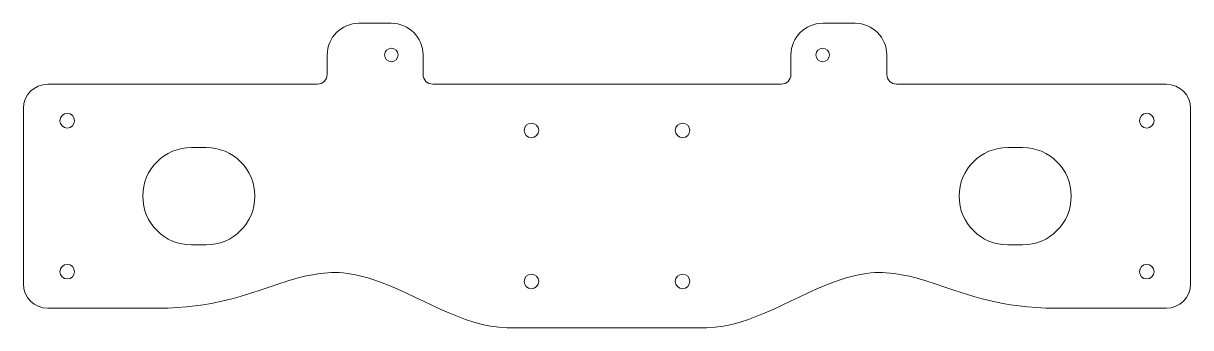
# Model space of a CAD drawing. Header units: millimetres. Extents: x 0 to 240, y 0 to 63.
import ezdxf

# ---------------------------------------------------------------- set-up
doc = ezdxf.new("R2010")
doc.units = ezdxf.units.MM

msp = doc.modelspace()

# ---------------------------------------------------------------- linework, layer by layer
at = {"color": 7, "linetype": 'Continuous', "lineweight": 15}
for p, q in [((75.5, 62.5), (68.84, 62.5)), ((164, 62.5), (170.66, 62.5)), ((62.34, 56), (62.34, 52)), ((82, 52), (82, 56)), ((157.5, 52), (157.5, 56)), ((177.16, 56), (177.16, 52)), ((60.34, 50), (5, 50)), ((155.5, 50), (84, 50)), ((234.5, 50), (179.16, 50)), ((0, 45), (0, 9)), ((239.5, 45), (239.5, 9)), ((34.5, 37), (37.5, 37)), ((205, 37), (202, 37)), ((37.5, 17), (34.5, 17)), ((202, 17), (205, 17)), ((5, 4), (27.66, 4)), ((234.5, 4), (211.84, 4)), ((99.26, 0), (140.24, 0))]:
    msp.add_line(p, q, dxfattribs=at)
for centre, radius in [((75.5, 56), 1.4), ((164, 56), 1.4), ((9, 42.5), 1.5), ((230.5, 42.5), 1.5), ((104.25, 40.5), 1.5), ((135.25, 40.5), 1.5), ((9, 11.5), 1.5), ((230.5, 11.5), 1.5), ((104.25, 9.5), 1.5), ((135.25, 9.5), 1.5)]:
    msp.add_circle(centre, radius, dxfattribs=at)
for centre, radius, start, end in [((68.84, 56), 6.5, 90, 180), ((75.5, 56), 6.5, 0, 90), ((164, 56), 6.5, 90, 180), ((170.66, 56), 6.5, 0, 90), ((60.34, 52), 2, 270, 0), ((84, 52), 2, 180, 270), ((155.5, 52), 2, 270, 0), ((179.16, 52), 2, 180, 270), ((5, 45), 5, 90, 180), ((234.5, 45), 5, 0, 90), ((34.5, 27), 10, 90, 270), ((37.5, 27), 10, 270, 90), ((202, 27), 10, 90, 270), ((205, 27), 10, 270, 90), ((5, 9), 5, 180, 270), ((234.5, 9), 5, 270, 0)]:
    msp.add_arc(centre, radius, start, end, dxfattribs=at)
for points in [[(27.66, 4), (38.7, 4), (50.63, 8.67), (62.74, 12.15), (79.01, 8.45), (90.12, 0), (99.26, 0)], [(211.84, 4), (200.8, 4), (188.87, 8.67), (176.76, 12.15), (160.49, 8.45), (149.38, 0), (140.24, 0)]]:
    msp.add_open_spline(points, degree=3, knots=[0, 0, 0, 0, 0.272978, 0.464729, 0.565386, 1, 1, 1, 1], dxfattribs=at)

doc.saveas('drawing.dxf')
